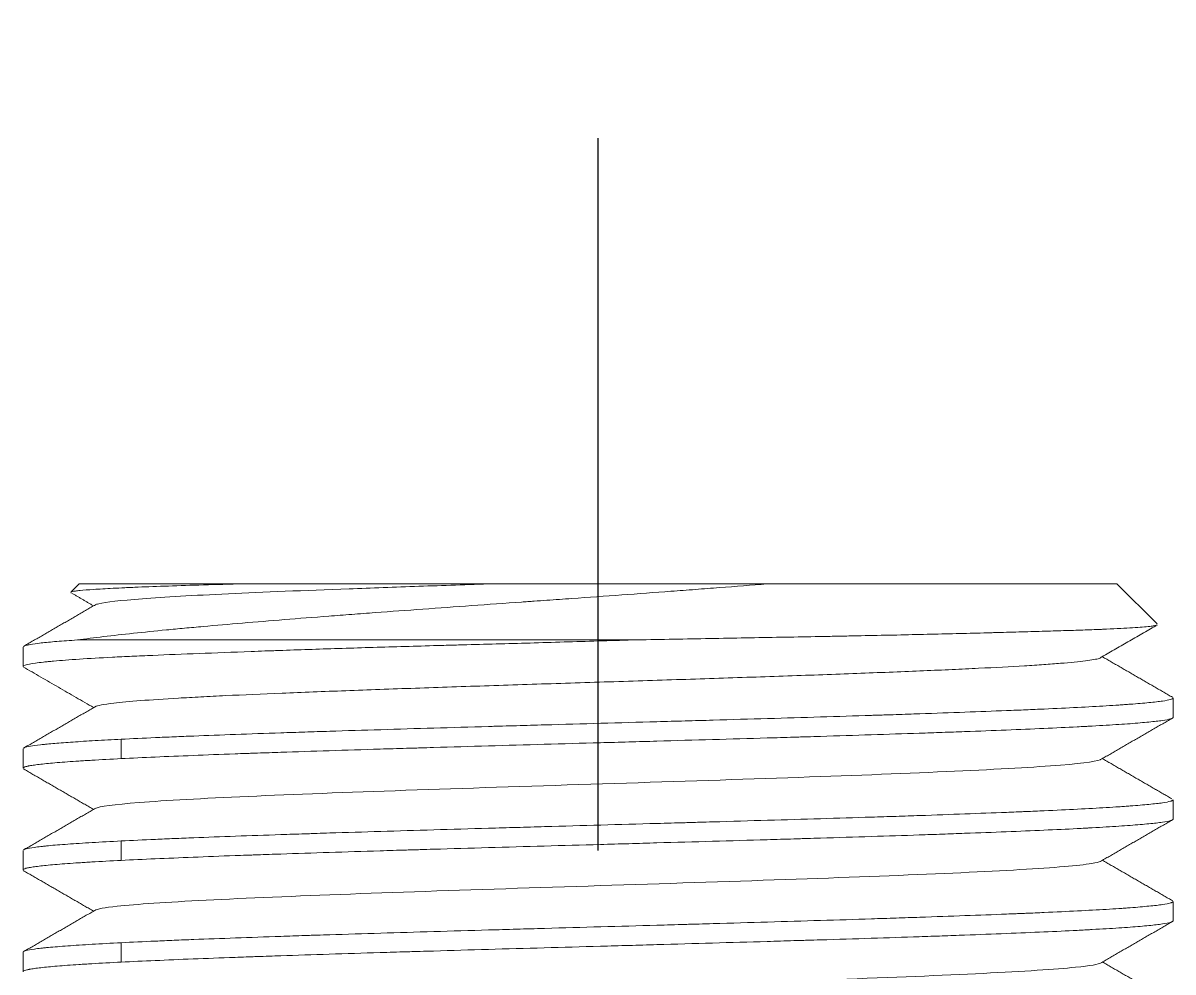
# Model space of a CAD drawing. Header units: millimetres. Extents: x 24023 to 24864, y 1163 to 1757.
# Drawn here: x 24162.7 to 24183.2, y 1528.95 to 1545.87 of the extents above; entities that cross this region are included whole.
import ezdxf

# ---------------------------------------------------------------- set-up
doc = ezdxf.new("R2010")
doc.units = ezdxf.units.MM
doc.linetypes.add('CENTERX2', pattern=[20.32, 12.7, -2.54, 2.54, -2.54])
doc.layers.add('CENTER', color=1, linetype='CENTERX2')

msp = doc.modelspace()

# ---------------------------------------------------------------- linework, layer by layer
at = {"linetype": 'Continuous', "lineweight": 18}
for p, q in [((24163.696, 1535.871), (24163.554, 1535.729)), ((24166.627, 1535.871), (24163.696, 1535.871)), ((24182.196, 1535.871), (24175.958, 1535.871)), ((24182.911, 1535.156), (24182.196, 1535.871)), ((24163.546, 1535.719), (24163.552, 1535.712)), ((24173.638, 1534.871), (24163.666, 1534.871)), ((24162.696, 1534.744), (24162.696, 1534.4)), ((24183.196, 1533.491), (24183.196, 1533.837)), ((24162.696, 1532.93), (24162.696, 1532.584)), ((24183.196, 1531.677), (24183.196, 1532.023)), ((24162.696, 1531.116), (24162.696, 1530.77)), ((24183.196, 1529.863), (24183.196, 1530.209)), ((24162.696, 1529.302), (24162.696, 1528.956))]:
    msp.add_line(p, q, dxfattribs=at)
at = {"linetype": 'Continuous', "lineweight": 13}
for p, q in [((24164.448, 1533.101), (24164.448, 1532.755)), ((24164.448, 1531.288), (24164.448, 1530.941)), ((24164.448, 1529.473), (24164.448, 1529.127))]:
    msp.add_line(p, q, dxfattribs=at)
at = {"linetype": 'Continuous', "lineweight": 18}
for points, knots in [([(24166.627, 1535.871), (24166.375, 1535.865), (24166.138, 1535.859), (24165.693, 1535.846), (24165.484, 1535.839), (24165.095, 1535.826), (24164.915, 1535.82), (24164.707, 1535.811), (24164.666, 1535.809), (24164.587, 1535.806), (24164.472, 1535.801), (24164.367, 1535.795), (24164.169, 1535.785), (24164.054, 1535.778), (24163.858, 1535.765), (24163.777, 1535.759), (24163.698, 1535.751), (24163.683, 1535.75), (24163.655, 1535.746), (24163.618, 1535.742), (24163.591, 1535.737), (24163.561, 1535.73), (24163.551, 1535.726), (24163.547, 1535.722)], [0, 0, 0, 0, 0.13177, 0.13177, 0.26354, 0.26354, 0.395309, 0.395309, 0.428252, 0.428252, 0.461194, 0.527079, 0.527079, 0.658849, 0.658849, 0.790619, 0.790619, 0.823561, 0.823561, 0.856503, 0.922388, 0.922388, 1, 1, 1, 1]), ([(24163.666, 1534.871), (24163.811, 1534.891), (24164.123, 1534.93), (24164.653, 1534.99), (24165.047, 1535.03), (24165.358, 1535.061), (24165.464, 1535.071), (24165.628, 1535.086), (24165.683, 1535.091), (24165.795, 1535.101), (24166.076, 1535.127), (24166.603, 1535.172), (24167.349, 1535.233), (24167.875, 1535.275), (24168.212, 1535.301), (24168.281, 1535.306), (24168.418, 1535.316), (24168.487, 1535.322), (24168.695, 1535.337), (24168.834, 1535.348), (24169.255, 1535.379), (24169.822, 1535.42), (24170.402, 1535.462), (24170.988, 1535.504), (24171.284, 1535.525), (24171.62, 1535.549), (24171.658, 1535.552), (24171.733, 1535.557), (24171.77, 1535.56), (24171.883, 1535.568), (24172.108, 1535.584), (24172.332, 1535.6), (24172.778, 1535.632), (24173.37, 1535.674), (24173.955, 1535.717), (24174.392, 1535.75), (24174.537, 1535.761), (24174.754, 1535.777), (24174.826, 1535.783), (24174.97, 1535.794), (24175.042, 1535.799), (24175.4, 1535.827), (24175.682, 1535.848), (24175.958, 1535.87)], [0, 0, 0, 0, 0.0625, 0.125, 0.1875, 0.1875, 0.21875, 0.21875, 0.234375, 0.234375, 0.25, 0.3125, 0.375, 0.4375, 0.4375, 0.453125, 0.453125, 0.46875, 0.46875, 0.5, 0.5, 0.5625, 0.625, 0.625, 0.6875, 0.6875, 0.695313, 0.695313, 0.703125, 0.703125, 0.71875, 0.75, 0.75, 0.8125, 0.875, 0.875, 0.90625, 0.90625, 0.921875, 0.921875, 0.9375, 0.9375, 1, 1, 1, 1]), ([(24171.072, 1535.872), (24170.623, 1535.857), (24169.96, 1535.835), (24169.326, 1535.813), (24168.911, 1535.798), (24168.707, 1535.79), (24167.709, 1535.753), (24166.981, 1535.724), (24165.734, 1535.665), (24165.214, 1535.635), (24164.432, 1535.576), (24164.17, 1535.547), (24164.017, 1535.51), (24163.995, 1535.503), (24163.983, 1535.495)], [0, 0, 0, 0, 0.117703, 0.176554, 0.176554, 0.235405, 0.235405, 0.47081, 0.47081, 0.706215, 0.706215, 0.94162, 0.94162, 1, 1, 1, 1]), ([(24166.627, 1535.871), (24166.945, 1535.871), (24167.277, 1535.871), (24167.796, 1535.871), (24168.149, 1535.871), (24168.517, 1535.871), (24168.798, 1535.871), (24168.939, 1535.871), (24169.083, 1535.871), (24169.179, 1535.871), (24169.228, 1535.871), (24169.471, 1535.871), (24169.862, 1535.871), (24170.461, 1535.871), (24170.867, 1535.871), (24171.072, 1535.871)], [0, 0, 0, 0, 0.25, 0.25, 0.375, 0.5, 0.5, 0.5625, 0.59375, 0.59375, 0.625, 0.625, 0.75, 0.875, 1, 1, 1, 1]), ([(24171.072, 1535.871), (24171.472, 1535.871), (24171.876, 1535.871), (24172.485, 1535.871), (24172.893, 1535.871), (24173.303, 1535.871), (24173.612, 1535.871), (24173.767, 1535.871), (24173.922, 1535.871), (24174.025, 1535.871), (24174.077, 1535.871), (24174.336, 1535.871), (24174.541, 1535.871), (24174.95, 1535.871), (24175.357, 1535.871), (24175.758, 1535.871), (24175.958, 1535.871)], [0, 0, 0, 0, 0.25, 0.25, 0.375, 0.5, 0.5, 0.5625, 0.59375, 0.59375, 0.625, 0.625, 0.75, 0.75, 0.875, 1, 1, 1, 1]), ([(24173.638, 1534.872), (24173.859, 1534.876), (24174.297, 1534.884), (24174.728, 1534.892), (24175.369, 1534.904), (24175.79, 1534.912), (24176.41, 1534.923), (24176.615, 1534.927), (24176.92, 1534.932), (24177.021, 1534.934), (24177.221, 1534.938), (24177.32, 1534.94), (24177.81, 1534.95), (24178.186, 1534.957), (24178.726, 1534.97), (24179.078, 1534.978), (24179.414, 1534.986), (24179.66, 1534.992), (24179.741, 1534.994), (24179.861, 1534.998), (24179.901, 1534.999), (24179.979, 1535.001), (24180.174, 1535.006), (24180.507, 1535.015), (24180.918, 1535.027), (24181.294, 1535.038), (24181.523, 1535.046), (24181.685, 1535.051), (24181.737, 1535.053), (24181.814, 1535.056), (24181.839, 1535.057), (24181.889, 1535.059), (24181.913, 1535.06), (24182.129, 1535.069), (24182.291, 1535.077), (24182.495, 1535.089), (24182.616, 1535.098), (24182.711, 1535.106), (24182.771, 1535.112), (24182.799, 1535.115), (24182.822, 1535.118), (24182.837, 1535.121), (24182.844, 1535.122), (24182.877, 1535.127), (24182.9, 1535.132), (24182.912, 1535.137), (24182.914, 1535.138)], [0, 0, 0, 0, 0.044927, 0.089853, 0.089853, 0.179707, 0.179707, 0.224633, 0.224633, 0.247097, 0.247097, 0.26956, 0.26956, 0.359413, 0.359413, 0.40434, 0.449266, 0.449266, 0.47173, 0.47173, 0.482961, 0.482961, 0.494193, 0.53912, 0.584046, 0.628973, 0.6739, 0.6739, 0.696363, 0.696363, 0.707595, 0.707595, 0.718826, 0.718826, 0.80868, 0.80868, 0.853606, 0.898533, 0.898533, 0.920996, 0.932228, 0.932228, 0.94346, 0.94346, 0.988386, 1, 1, 1, 1]), ([(24173.638, 1534.873), (24173.228, 1534.861), (24172.82, 1534.849), (24172.213, 1534.831), (24172.011, 1534.825), (24171.608, 1534.813), (24171.206, 1534.802), (24170.807, 1534.791), (24170.509, 1534.783), (24170.41, 1534.78), (24170.261, 1534.776), (24170.211, 1534.775), (24170.113, 1534.772), (24170.063, 1534.771), (24169.622, 1534.758), (24169.239, 1534.747), (24168.496, 1534.725), (24168.134, 1534.713), (24167.607, 1534.695), (24167.433, 1534.689), (24167.22, 1534.682), (24167.178, 1534.68), (24167.093, 1534.677), (24167.051, 1534.676), (24166.926, 1534.671), (24166.843, 1534.668), (24166.436, 1534.653), (24166.127, 1534.641), (24165.543, 1534.619), (24165.268, 1534.608), (24164.881, 1534.591), (24164.756, 1534.586), (24164.516, 1534.575), (24164.401, 1534.569), (24164.073, 1534.552), (24163.877, 1534.541), (24163.527, 1534.518), (24163.373, 1534.506), (24163.209, 1534.491), (24163.177, 1534.488), (24163.132, 1534.483), (24163.117, 1534.482), (24163.089, 1534.479), (24163.019, 1534.471), (24162.959, 1534.464), (24162.833, 1534.446), (24162.773, 1534.435), (24162.709, 1534.416), (24162.696, 1534.408), (24162.696, 1534.4)], [0, 0, 0, 0, 0.072714, 0.072714, 0.109071, 0.109071, 0.145428, 0.181785, 0.181785, 0.199964, 0.199964, 0.209053, 0.209053, 0.218142, 0.218142, 0.290856, 0.290856, 0.36357, 0.36357, 0.399927, 0.399927, 0.409017, 0.409017, 0.418106, 0.418106, 0.436284, 0.436284, 0.508999, 0.508999, 0.581713, 0.581713, 0.61807, 0.61807, 0.654427, 0.654427, 0.727141, 0.727141, 0.799855, 0.799855, 0.818033, 0.818033, 0.827123, 0.827123, 0.836212, 0.872569, 0.872569, 0.945283, 0.945283, 1, 1, 1, 1]), ([(24163.666, 1534.871), (24163.529, 1534.862), (24163.407, 1534.853), (24163.192, 1534.835), (24163.005, 1534.817), (24162.875, 1534.799), (24162.799, 1534.785), (24162.778, 1534.781), (24162.742, 1534.772), (24162.727, 1534.767), (24162.714, 1534.761), (24162.711, 1534.76), (24162.709, 1534.759)], [0, 0, 0, 0, 0.240703, 0.240703, 0.481406, 0.722109, 0.722109, 0.84246, 0.84246, 0.962811, 0.962811, 1, 1, 1, 1]), ([(24181.908, 1534.555), (24181.9, 1534.551), (24181.89, 1534.547), (24181.855, 1534.535), (24181.823, 1534.528), (24181.742, 1534.513), (24181.594, 1534.491), (24181.369, 1534.469), (24181.097, 1534.447), (24180.997, 1534.439), (24180.784, 1534.425), (24180.439, 1534.402), (24179.891, 1534.373), (24179.42, 1534.351), (24179.093, 1534.336), (24178.924, 1534.329), (24178.398, 1534.306), (24178.025, 1534.292), (24177.242, 1534.262), (24176.832, 1534.247), (24175.985, 1534.218), (24175.11, 1534.188), (24174.202, 1534.159), (24173.287, 1534.129), (24172.367, 1534.1), (24171.455, 1534.07), (24170.558, 1534.041), (24170.117, 1534.026), (24169.262, 1533.996), (24168.847, 1533.982), (24168.25, 1533.959), (24168.056, 1533.952), (24167.677, 1533.937), (24167.125, 1533.915), (24166.454, 1533.886), (24166.009, 1533.863), (24165.727, 1533.849), (24165.592, 1533.841), (24165.212, 1533.819), (24164.987, 1533.804), (24164.602, 1533.775), (24164.442, 1533.76), (24164.131, 1533.724), (24164.019, 1533.702), (24163.982, 1533.681)], [0, 0, 0, 0, 0.013886, 0.013886, 0.039226, 0.039226, 0.064565, 0.115244, 0.115244, 0.140584, 0.140584, 0.165924, 0.216603, 0.241942, 0.241942, 0.267282, 0.267282, 0.317961, 0.317961, 0.36864, 0.36864, 0.419319, 0.469998, 0.469998, 0.520677, 0.571356, 0.571356, 0.622035, 0.622035, 0.672714, 0.672714, 0.698054, 0.698054, 0.723394, 0.774073, 0.799412, 0.799412, 0.824752, 0.824752, 0.875431, 0.875431, 0.92611, 0.92611, 1, 1, 1, 1]), ([(24183.196, 1533.837), (24183.196, 1533.833), (24183.192, 1533.828), (24183.182, 1533.822), (24183.177, 1533.819), (24183.165, 1533.815), (24183.158, 1533.812), (24183.119, 1533.801), (24183.071, 1533.791), (24182.943, 1533.772), (24182.863, 1533.763), (24182.672, 1533.744), (24182.561, 1533.734), (24182.417, 1533.724), (24182.401, 1533.723), (24182.368, 1533.72), (24182.317, 1533.717), (24182.196, 1533.708), (24182.084, 1533.701), (24181.849, 1533.687), (24181.508, 1533.668), (24181.112, 1533.649), (24180.794, 1533.635), (24180.685, 1533.631), (24180.515, 1533.623), (24180.458, 1533.621), (24180.342, 1533.616), (24180.284, 1533.614), (24179.988, 1533.602), (24179.741, 1533.593), (24179.227, 1533.574), (24178.96, 1533.564), (24178.544, 1533.55), (24178.403, 1533.546), (24178.187, 1533.538), (24178.078, 1533.535), (24177.968, 1533.531), (24177.894, 1533.529), (24177.857, 1533.528), (24177.522, 1533.517), (24177.219, 1533.508), (24176.602, 1533.489), (24176.289, 1533.479), (24175.651, 1533.461), (24175.326, 1533.451), (24174.914, 1533.439), (24174.831, 1533.437), (24174.665, 1533.432), (24174.582, 1533.43), (24174.331, 1533.423), (24174.164, 1533.418), (24173.663, 1533.404), (24173.329, 1533.394), (24172.662, 1533.376), (24172.328, 1533.366), (24171.828, 1533.352), (24171.661, 1533.347), (24171.411, 1533.34), (24171.328, 1533.338), (24171.203, 1533.334), (24171.161, 1533.333), (24171.078, 1533.331), (24170.705, 1533.32), (24170.338, 1533.309), (24169.698, 1533.291), (24169.383, 1533.281), (24168.764, 1533.262), (24168.461, 1533.253), (24168.088, 1533.241), (24168.014, 1533.239), (24167.866, 1533.234), (24167.793, 1533.232), (24167.575, 1533.224), (24167.433, 1533.22), (24167.013, 1533.206), (24166.475, 1533.187), (24165.977, 1533.168), (24165.619, 1533.154), (24165.503, 1533.149), (24165.332, 1533.142), (24165.275, 1533.139), (24165.164, 1533.135), (24165.11, 1533.132), (24164.84, 1533.121), (24164.637, 1533.111), (24164.448, 1533.101)], [0, 0, 0, 0, 0.017455, 0.017455, 0.027088, 0.027088, 0.03672, 0.03672, 0.075252, 0.075252, 0.113783, 0.113783, 0.152314, 0.152314, 0.15713, 0.15713, 0.161947, 0.17158, 0.190845, 0.190845, 0.229376, 0.267908, 0.267908, 0.287173, 0.287173, 0.296806, 0.296806, 0.306439, 0.306439, 0.34497, 0.34497, 0.383501, 0.383501, 0.402767, 0.402767, 0.412399, 0.417216, 0.417216, 0.422032, 0.422032, 0.460563, 0.460563, 0.499095, 0.499095, 0.537626, 0.537626, 0.547259, 0.547259, 0.556891, 0.556891, 0.576157, 0.576157, 0.614688, 0.614688, 0.653219, 0.653219, 0.672485, 0.672485, 0.682118, 0.682118, 0.686934, 0.686934, 0.691751, 0.730282, 0.730282, 0.768813, 0.768813, 0.807344, 0.807344, 0.816977, 0.816977, 0.82661, 0.82661, 0.845875, 0.845875, 0.884406, 0.922938, 0.922938, 0.942203, 0.942203, 0.951836, 0.951836, 0.961469, 0.961469, 1, 1, 1, 1]), ([(24164.448, 1532.755), (24164.637, 1532.765), (24164.839, 1532.774), (24165.266, 1532.793), (24165.491, 1532.802), (24165.966, 1532.821), (24166.215, 1532.831), (24166.542, 1532.843), (24166.608, 1532.845), (24166.708, 1532.849), (24166.742, 1532.85), (24166.809, 1532.852), (24166.979, 1532.858), (24167.151, 1532.864), (24167.571, 1532.878), (24168.146, 1532.897), (24168.752, 1532.916), (24169.218, 1532.93), (24169.375, 1532.935), (24169.574, 1532.941), (24169.614, 1532.942), (24169.694, 1532.944), (24169.734, 1532.945), (24169.855, 1532.949), (24169.935, 1532.951), (24170.339, 1532.963), (24170.664, 1532.973), (24171.32, 1532.992), (24171.65, 1533.001), (24172.316, 1533.02), (24172.651, 1533.029), (24173.073, 1533.041), (24173.158, 1533.043), (24173.327, 1533.048), (24173.579, 1533.055), (24173.83, 1533.062), (24174.33, 1533.077), (24174.99, 1533.096), (24175.638, 1533.114), (24176.12, 1533.128), (24176.279, 1533.133), (24176.478, 1533.139), (24176.518, 1533.14), (24176.597, 1533.142), (24176.715, 1533.146), (24176.832, 1533.15), (24177.22, 1533.161), (24177.522, 1533.171), (24178.109, 1533.19), (24178.395, 1533.199), (24178.811, 1533.213), (24178.948, 1533.218), (24179.15, 1533.225), (24179.216, 1533.227), (24179.349, 1533.232), (24179.415, 1533.235), (24179.741, 1533.246), (24179.988, 1533.256), (24180.46, 1533.275), (24180.683, 1533.284), (24181.104, 1533.303), (24181.303, 1533.313), (24181.535, 1533.324), (24181.604, 1533.328), (24181.67, 1533.331), (24181.714, 1533.334), (24181.736, 1533.335), (24181.844, 1533.341), (24181.927, 1533.346), (24182.162, 1533.36), (24182.304, 1533.369), (24182.557, 1533.388), (24182.668, 1533.398), (24182.812, 1533.412), (24182.857, 1533.417), (24182.917, 1533.424), (24182.936, 1533.426), (24182.973, 1533.431), (24182.99, 1533.433), (24183.071, 1533.445), (24183.119, 1533.454), (24183.18, 1533.473), (24183.196, 1533.482), (24183.196, 1533.491)], [0, 0, 0, 0, 0.038516, 0.038516, 0.077031, 0.077031, 0.115547, 0.115547, 0.125176, 0.125176, 0.12999, 0.12999, 0.134805, 0.154062, 0.154062, 0.192578, 0.231094, 0.231094, 0.250351, 0.250351, 0.255166, 0.255166, 0.25998, 0.25998, 0.269609, 0.269609, 0.308125, 0.308125, 0.34664, 0.34664, 0.385156, 0.385156, 0.394785, 0.394785, 0.404414, 0.423672, 0.423672, 0.462187, 0.500703, 0.500703, 0.519961, 0.519961, 0.524775, 0.524775, 0.529589, 0.539218, 0.539218, 0.577734, 0.577734, 0.616249, 0.616249, 0.635507, 0.635507, 0.645136, 0.645136, 0.654765, 0.654765, 0.693281, 0.693281, 0.731796, 0.731796, 0.770312, 0.770312, 0.779941, 0.784755, 0.784755, 0.78957, 0.78957, 0.808827, 0.808827, 0.847343, 0.847343, 0.885859, 0.885859, 0.905116, 0.905116, 0.914745, 0.914745, 0.924374, 0.924374, 0.96289, 0.96289, 1, 1, 1, 1]), ([(24164.448, 1533.101), (24164.281, 1533.093), (24164.126, 1533.085), (24163.84, 1533.068), (24163.576, 1533.051), (24163.359, 1533.035), (24163.214, 1533.022), (24163.168, 1533.018), (24163.104, 1533.012), (24163.084, 1533.01), (24163.044, 1533.006), (24163.025, 1533.004), (24162.934, 1532.993), (24162.874, 1532.985), (24162.78, 1532.968), (24162.736, 1532.957), (24162.712, 1532.947), (24162.708, 1532.944)], [0, 0, 0, 0, 0.15902, 0.15902, 0.318041, 0.477061, 0.477061, 0.556571, 0.556571, 0.596326, 0.596326, 0.636081, 0.636081, 0.795102, 0.795102, 0.954122, 1, 1, 1, 1]), ([(24162.696, 1532.584), (24162.696, 1532.584), (24162.696, 1532.584), (24162.697, 1532.594), (24162.714, 1532.604), (24162.757, 1532.616), (24162.766, 1532.618), (24162.782, 1532.622), (24162.788, 1532.623), (24162.8, 1532.625), (24162.83, 1532.631), (24162.867, 1532.637), (24162.967, 1532.651), (24163.132, 1532.67), (24163.359, 1532.689), (24163.553, 1532.703), (24163.621, 1532.707), (24163.73, 1532.715), (24163.767, 1532.717), (24163.844, 1532.722), (24163.883, 1532.724), (24164.084, 1532.736), (24164.259, 1532.746), (24164.448, 1532.755)], [0, 0, 0, 0, 0.006048, 0.006048, 0.171707, 0.171707, 0.213122, 0.213122, 0.233829, 0.233829, 0.254536, 0.337366, 0.337366, 0.503024, 0.668683, 0.668683, 0.751512, 0.751512, 0.792927, 0.792927, 0.834341, 0.834341, 1, 1, 1, 1]), ([(24181.914, 1532.743), (24181.909, 1532.74), (24181.833, 1532.701), (24181.206, 1532.626), (24179.141, 1532.517), (24176.206, 1532.408), (24172.814, 1532.299), (24169.441, 1532.191), (24166.559, 1532.082), (24164.591, 1531.974), (24164.048, 1531.902), (24163.982, 1531.867)], [0, 0, 0, 0, 0.009317, 0.13357, 0.257823, 0.382077, 0.50633, 0.630584, 0.754837, 0.87909, 1, 1, 1, 1]), ([(24183.196, 1532.023), (24183.196, 1532.019), (24183.192, 1532.015), (24183.183, 1532.009), (24183.181, 1532.008), (24183.177, 1532.006), (24183.174, 1532.004), (24183.165, 1532.001), (24183.158, 1531.998), (24183.119, 1531.986), (24183.071, 1531.977), (24182.943, 1531.958), (24182.863, 1531.949), (24182.672, 1531.93), (24182.561, 1531.92), (24182.401, 1531.909), (24182.368, 1531.906), (24182.3, 1531.902), (24182.265, 1531.899), (24182.158, 1531.892), (24182.084, 1531.887), (24181.849, 1531.873), (24181.508, 1531.854), (24181.112, 1531.835), (24180.794, 1531.821), (24180.685, 1531.816), (24180.544, 1531.811), (24180.515, 1531.809), (24180.458, 1531.807), (24180.372, 1531.803), (24180.284, 1531.8), (24179.988, 1531.788), (24179.741, 1531.779), (24179.227, 1531.76), (24178.96, 1531.75), (24178.544, 1531.736), (24178.403, 1531.731), (24178.187, 1531.724), (24178.115, 1531.722), (24177.968, 1531.717), (24177.894, 1531.715), (24177.522, 1531.703), (24177.219, 1531.694), (24176.602, 1531.675), (24176.289, 1531.666), (24175.651, 1531.647), (24175.326, 1531.637), (24174.914, 1531.625), (24174.79, 1531.622), (24174.665, 1531.618), (24174.582, 1531.616), (24174.54, 1531.614), (24174.331, 1531.609), (24174.164, 1531.604), (24173.663, 1531.59), (24173.329, 1531.58), (24172.662, 1531.562), (24172.328, 1531.552), (24171.828, 1531.538), (24171.662, 1531.533), (24171.412, 1531.526), (24171.328, 1531.524), (24171.162, 1531.519), (24171.078, 1531.516), (24170.664, 1531.505), (24170.338, 1531.495), (24169.697, 1531.477), (24169.383, 1531.467), (24168.764, 1531.448), (24168.461, 1531.439), (24168.088, 1531.427), (24168.014, 1531.425), (24167.903, 1531.421), (24167.866, 1531.42), (24167.793, 1531.417), (24167.611, 1531.411), (24167.433, 1531.405), (24167.013, 1531.391), (24166.744, 1531.382), (24166.226, 1531.363), (24165.977, 1531.354), (24165.619, 1531.34), (24165.503, 1531.335), (24165.332, 1531.328), (24165.276, 1531.325), (24165.164, 1531.321), (24165.11, 1531.318), (24164.84, 1531.306), (24164.637, 1531.297), (24164.448, 1531.287)], [0, 0, 0, 0, 0.017436, 0.017436, 0.022252, 0.022252, 0.027069, 0.027069, 0.036702, 0.036702, 0.075234, 0.075234, 0.113766, 0.113766, 0.152297, 0.152297, 0.16193, 0.16193, 0.171563, 0.171563, 0.190829, 0.190829, 0.229361, 0.267893, 0.267893, 0.287159, 0.287159, 0.291976, 0.291976, 0.296792, 0.306425, 0.306425, 0.344957, 0.344957, 0.383489, 0.383489, 0.402755, 0.402755, 0.412388, 0.412388, 0.422021, 0.422021, 0.460553, 0.460553, 0.499085, 0.499085, 0.537617, 0.537617, 0.54725, 0.552066, 0.552066, 0.556883, 0.556883, 0.576149, 0.576149, 0.614681, 0.614681, 0.653213, 0.653213, 0.672479, 0.672479, 0.682112, 0.682112, 0.691745, 0.691745, 0.730276, 0.730276, 0.768808, 0.768808, 0.80734, 0.80734, 0.816973, 0.816973, 0.82179, 0.82179, 0.826606, 0.845872, 0.845872, 0.884404, 0.884404, 0.922936, 0.922936, 0.942202, 0.942202, 0.951835, 0.951835, 0.961468, 0.961468, 1, 1, 1, 1]), ([(24164.448, 1530.941), (24164.637, 1530.951), (24164.839, 1530.96), (24165.266, 1530.979), (24165.491, 1530.988), (24165.966, 1531.007), (24166.215, 1531.017), (24166.542, 1531.029), (24166.608, 1531.031), (24166.708, 1531.035), (24166.742, 1531.036), (24166.809, 1531.038), (24166.979, 1531.044), (24167.151, 1531.05), (24167.571, 1531.064), (24167.859, 1531.073), (24168.449, 1531.092), (24168.752, 1531.102), (24169.218, 1531.116), (24169.375, 1531.121), (24169.574, 1531.127), (24169.614, 1531.128), (24169.694, 1531.13), (24169.734, 1531.132), (24169.855, 1531.135), (24169.935, 1531.138), (24170.339, 1531.149), (24170.664, 1531.159), (24171.32, 1531.177), (24171.65, 1531.187), (24172.316, 1531.206), (24172.651, 1531.215), (24173.073, 1531.227), (24173.158, 1531.23), (24173.327, 1531.234), (24173.579, 1531.241), (24173.83, 1531.249), (24174.33, 1531.263), (24174.66, 1531.272), (24175.314, 1531.291), (24175.638, 1531.3), (24176.12, 1531.314), (24176.279, 1531.319), (24176.478, 1531.325), (24176.518, 1531.326), (24176.597, 1531.329), (24176.715, 1531.332), (24176.832, 1531.336), (24177.22, 1531.348), (24177.522, 1531.357), (24178.109, 1531.376), (24178.395, 1531.385), (24178.811, 1531.399), (24178.948, 1531.404), (24179.15, 1531.411), (24179.216, 1531.413), (24179.349, 1531.418), (24179.415, 1531.421), (24179.741, 1531.433), (24179.988, 1531.442), (24180.46, 1531.461), (24180.683, 1531.47), (24181.104, 1531.489), (24181.303, 1531.498), (24181.535, 1531.51), (24181.604, 1531.514), (24181.67, 1531.517), (24181.714, 1531.52), (24181.736, 1531.521), (24181.844, 1531.527), (24181.927, 1531.532), (24182.162, 1531.546), (24182.445, 1531.565), (24182.668, 1531.584), (24182.812, 1531.598), (24182.857, 1531.602), (24182.917, 1531.609), (24182.936, 1531.612), (24182.973, 1531.616), (24182.99, 1531.619), (24183.071, 1531.631), (24183.119, 1531.64), (24183.18, 1531.659), (24183.196, 1531.668), (24183.196, 1531.677)], [0, 0, 0, 0, 0.038516, 0.038516, 0.077031, 0.077031, 0.115547, 0.115547, 0.125176, 0.125176, 0.12999, 0.12999, 0.134805, 0.154062, 0.154062, 0.192578, 0.192578, 0.231094, 0.231094, 0.250352, 0.250352, 0.255166, 0.255166, 0.25998, 0.25998, 0.269609, 0.269609, 0.308125, 0.308125, 0.346641, 0.346641, 0.385156, 0.385156, 0.394785, 0.394785, 0.404414, 0.423672, 0.423672, 0.462187, 0.462187, 0.500703, 0.500703, 0.519961, 0.519961, 0.524775, 0.524775, 0.52959, 0.539219, 0.539219, 0.577734, 0.577734, 0.61625, 0.61625, 0.635508, 0.635508, 0.645137, 0.645137, 0.654765, 0.654765, 0.693281, 0.693281, 0.731797, 0.731797, 0.770312, 0.770312, 0.779941, 0.784756, 0.784756, 0.78957, 0.78957, 0.808828, 0.808828, 0.847344, 0.885859, 0.885859, 0.905117, 0.905117, 0.914746, 0.914746, 0.924375, 0.924375, 0.96289, 0.96289, 1, 1, 1, 1]), ([(24164.448, 1531.287), (24164.259, 1531.278), (24164.085, 1531.268), (24163.767, 1531.25), (24163.623, 1531.24), (24163.364, 1531.221), (24163.25, 1531.212), (24163.126, 1531.2), (24163.102, 1531.197), (24163.068, 1531.194), (24163.056, 1531.193), (24163.034, 1531.19), (24162.981, 1531.184), (24162.934, 1531.178), (24162.834, 1531.164), (24162.784, 1531.155), (24162.732, 1531.141), (24162.719, 1531.136), (24162.71, 1531.132)], [0, 0, 0, 0, 0.181901, 0.181901, 0.363802, 0.363802, 0.545702, 0.545702, 0.591178, 0.591178, 0.613915, 0.613915, 0.636653, 0.727603, 0.727603, 0.909504, 0.909504, 1, 1, 1, 1]), ([(24162.696, 1530.77), (24162.696, 1530.77), (24162.696, 1530.771), (24162.697, 1530.78), (24162.714, 1530.79), (24162.757, 1530.802), (24162.766, 1530.804), (24162.782, 1530.808), (24162.788, 1530.809), (24162.8, 1530.811), (24162.83, 1530.817), (24162.867, 1530.823), (24162.967, 1530.837), (24163.049, 1530.846), (24163.245, 1530.865), (24163.359, 1530.875), (24163.553, 1530.889), (24163.621, 1530.894), (24163.73, 1530.901), (24163.767, 1530.903), (24163.844, 1530.908), (24163.883, 1530.91), (24164.084, 1530.922), (24164.259, 1530.932), (24164.448, 1530.941)], [0, 0, 0, 0, 0.006044, 0.006044, 0.171703, 0.171703, 0.213118, 0.213118, 0.233825, 0.233825, 0.254533, 0.337363, 0.337363, 0.503022, 0.503022, 0.668681, 0.668681, 0.751511, 0.751511, 0.792926, 0.792926, 0.834341, 0.834341, 1, 1, 1, 1]), ([(24181.905, 1530.924), (24181.879, 1530.911), (24181.677, 1530.862), (24180.648, 1530.776), (24178.261, 1530.667), (24175.127, 1530.559), (24171.688, 1530.45), (24168.425, 1530.341), (24165.796, 1530.232), (24164.345, 1530.135), (24164.014, 1530.074), (24163.977, 1530.05)], [0, 0, 0, 0, 0.044855, 0.169258, 0.29366, 0.418062, 0.542464, 0.666866, 0.791268, 0.91567, 1, 1, 1, 1]), ([(24183.196, 1530.209), (24183.196, 1530.205), (24183.192, 1530.2), (24183.183, 1530.195), (24183.181, 1530.194), (24183.177, 1530.191), (24183.174, 1530.19), (24183.165, 1530.187), (24183.158, 1530.184), (24183.119, 1530.172), (24183.071, 1530.163), (24182.943, 1530.144), (24182.863, 1530.135), (24182.672, 1530.116), (24182.561, 1530.106), (24182.401, 1530.094), (24182.368, 1530.092), (24182.3, 1530.087), (24182.196, 1530.08), (24182.084, 1530.073), (24181.849, 1530.059), (24181.678, 1530.05), (24181.31, 1530.031), (24181.112, 1530.022), (24180.794, 1530.007), (24180.685, 1530.002), (24180.544, 1529.996), (24180.515, 1529.995), (24180.458, 1529.993), (24180.372, 1529.989), (24180.284, 1529.986), (24179.988, 1529.974), (24179.741, 1529.965), (24179.227, 1529.946), (24178.96, 1529.937), (24178.544, 1529.922), (24178.403, 1529.918), (24178.187, 1529.911), (24178.115, 1529.908), (24177.968, 1529.903), (24177.894, 1529.901), (24177.522, 1529.889), (24177.219, 1529.879), (24176.602, 1529.861), (24176.289, 1529.851), (24175.651, 1529.833), (24175.326, 1529.823), (24174.914, 1529.811), (24174.79, 1529.808), (24174.665, 1529.804), (24174.582, 1529.802), (24174.54, 1529.801), (24174.331, 1529.795), (24174.164, 1529.79), (24173.663, 1529.776), (24172.996, 1529.757), (24172.328, 1529.738), (24171.828, 1529.724), (24171.662, 1529.719), (24171.412, 1529.712), (24171.328, 1529.71), (24171.162, 1529.705), (24171.078, 1529.703), (24170.664, 1529.691), (24170.338, 1529.681), (24169.697, 1529.662), (24169.383, 1529.653), (24168.764, 1529.634), (24168.461, 1529.625), (24168.088, 1529.613), (24168.014, 1529.611), (24167.903, 1529.607), (24167.866, 1529.606), (24167.793, 1529.604), (24167.611, 1529.598), (24167.433, 1529.592), (24167.013, 1529.577), (24166.474, 1529.558), (24165.977, 1529.54), (24165.619, 1529.526), (24165.503, 1529.521), (24165.332, 1529.514), (24165.276, 1529.512), (24165.164, 1529.507), (24165.11, 1529.504), (24164.84, 1529.493), (24164.637, 1529.483), (24164.448, 1529.473)], [0, 0, 0, 0, 0.017436, 0.017436, 0.022252, 0.022252, 0.027069, 0.027069, 0.036702, 0.036702, 0.075234, 0.075234, 0.113766, 0.113766, 0.152298, 0.152298, 0.161931, 0.161931, 0.171564, 0.19083, 0.19083, 0.229361, 0.229361, 0.267893, 0.267893, 0.287159, 0.287159, 0.291976, 0.291976, 0.296792, 0.306425, 0.306425, 0.344957, 0.344957, 0.383489, 0.383489, 0.402755, 0.402755, 0.412388, 0.412388, 0.422021, 0.422021, 0.460553, 0.460553, 0.499085, 0.499085, 0.537617, 0.537617, 0.54725, 0.552066, 0.552066, 0.556883, 0.556883, 0.576149, 0.576149, 0.614681, 0.653213, 0.653213, 0.672479, 0.672479, 0.682112, 0.682112, 0.691745, 0.691745, 0.730277, 0.730277, 0.768808, 0.768808, 0.80734, 0.80734, 0.816973, 0.816973, 0.82179, 0.82179, 0.826606, 0.845872, 0.845872, 0.884404, 0.922936, 0.922936, 0.942202, 0.942202, 0.951835, 0.951835, 0.961468, 0.961468, 1, 1, 1, 1]), ([(24164.448, 1529.127), (24164.637, 1529.137), (24164.839, 1529.146), (24165.266, 1529.165), (24165.491, 1529.175), (24165.966, 1529.193), (24166.215, 1529.203), (24166.542, 1529.214), (24166.608, 1529.217), (24166.708, 1529.22), (24166.742, 1529.222), (24166.809, 1529.224), (24166.979, 1529.23), (24167.151, 1529.236), (24167.571, 1529.25), (24168.146, 1529.269), (24168.752, 1529.288), (24169.218, 1529.302), (24169.375, 1529.307), (24169.574, 1529.313), (24169.614, 1529.314), (24169.694, 1529.316), (24169.734, 1529.317), (24169.855, 1529.321), (24169.935, 1529.323), (24170.339, 1529.335), (24170.664, 1529.345), (24171.32, 1529.364), (24171.65, 1529.373), (24172.316, 1529.392), (24172.651, 1529.401), (24173.073, 1529.413), (24173.158, 1529.415), (24173.327, 1529.42), (24173.579, 1529.427), (24173.83, 1529.434), (24174.33, 1529.448), (24174.66, 1529.458), (24175.314, 1529.477), (24175.638, 1529.486), (24176.12, 1529.5), (24176.279, 1529.505), (24176.478, 1529.511), (24176.518, 1529.512), (24176.597, 1529.515), (24176.715, 1529.518), (24176.832, 1529.522), (24177.22, 1529.533), (24177.522, 1529.543), (24178.109, 1529.562), (24178.395, 1529.571), (24178.811, 1529.585), (24178.948, 1529.59), (24179.15, 1529.597), (24179.216, 1529.6), (24179.349, 1529.604), (24179.415, 1529.607), (24179.741, 1529.619), (24179.988, 1529.628), (24180.46, 1529.647), (24180.683, 1529.656), (24181.104, 1529.675), (24181.303, 1529.684), (24181.535, 1529.696), (24181.604, 1529.7), (24181.67, 1529.704), (24181.714, 1529.706), (24181.736, 1529.707), (24181.844, 1529.713), (24181.927, 1529.718), (24182.162, 1529.732), (24182.304, 1529.741), (24182.557, 1529.76), (24182.668, 1529.769), (24182.812, 1529.784), (24182.857, 1529.788), (24182.917, 1529.795), (24182.936, 1529.798), (24182.973, 1529.803), (24182.99, 1529.805), (24183.071, 1529.817), (24183.119, 1529.826), (24183.18, 1529.845), (24183.196, 1529.854), (24183.196, 1529.863)], [0, 0, 0, 0, 0.038516, 0.038516, 0.077031, 0.077031, 0.115547, 0.115547, 0.125176, 0.125176, 0.12999, 0.12999, 0.134805, 0.154063, 0.154063, 0.192578, 0.231094, 0.231094, 0.250352, 0.250352, 0.255166, 0.255166, 0.25998, 0.25998, 0.269609, 0.269609, 0.308125, 0.308125, 0.346641, 0.346641, 0.385156, 0.385156, 0.394785, 0.394785, 0.404414, 0.423672, 0.423672, 0.462188, 0.462188, 0.500703, 0.500703, 0.519961, 0.519961, 0.524775, 0.524775, 0.52959, 0.539219, 0.539219, 0.577734, 0.577734, 0.61625, 0.61625, 0.635508, 0.635508, 0.645137, 0.645137, 0.654766, 0.654766, 0.693281, 0.693281, 0.731797, 0.731797, 0.770313, 0.770313, 0.779941, 0.784756, 0.784756, 0.78957, 0.78957, 0.808828, 0.808828, 0.847344, 0.847344, 0.885859, 0.885859, 0.905117, 0.905117, 0.914746, 0.914746, 0.924375, 0.924375, 0.962891, 0.962891, 1, 1, 1, 1]), ([(24164.448, 1529.473), (24164.259, 1529.464), (24164.085, 1529.454), (24163.767, 1529.435), (24163.623, 1529.426), (24163.364, 1529.407), (24163.25, 1529.398), (24163.126, 1529.386), (24163.102, 1529.384), (24163.068, 1529.38), (24163.056, 1529.379), (24163.034, 1529.377), (24162.981, 1529.371), (24162.934, 1529.365), (24162.834, 1529.35), (24162.752, 1529.335), (24162.713, 1529.32), (24162.704, 1529.314)], [0, 0, 0, 0, 0.177526, 0.177526, 0.355051, 0.355051, 0.532577, 0.532577, 0.576958, 0.576958, 0.599149, 0.599149, 0.621339, 0.710102, 0.710102, 0.887628, 1, 1, 1, 1]), ([(24162.696, 1528.956), (24162.696, 1528.956), (24162.696, 1528.957), (24162.697, 1528.966), (24162.714, 1528.976), (24162.757, 1528.988), (24162.766, 1528.99), (24162.782, 1528.993), (24162.788, 1528.995), (24162.8, 1528.997), (24162.83, 1529.003), (24162.867, 1529.009), (24162.967, 1529.023), (24163.132, 1529.042), (24163.359, 1529.061), (24163.553, 1529.075), (24163.621, 1529.08), (24163.73, 1529.087), (24163.767, 1529.089), (24163.844, 1529.094), (24163.883, 1529.096), (24164.084, 1529.108), (24164.259, 1529.118), (24164.448, 1529.127)], [0, 0, 0, 0, 0.006048, 0.006048, 0.171706, 0.171706, 0.213121, 0.213121, 0.233828, 0.233828, 0.254536, 0.337365, 0.337365, 0.503024, 0.668683, 0.668683, 0.751512, 0.751512, 0.792927, 0.792927, 0.834341, 0.834341, 1, 1, 1, 1]), ([(24181.914, 1529.115), (24181.875, 1529.089), (24181.512, 1529.026), (24179.975, 1528.927), (24177.301, 1528.818), (24174.016, 1528.709), (24170.58, 1528.6), (24167.477, 1528.492), (24165.141, 1528.383), (24164.187, 1528.299), (24164.008, 1528.252), (24163.986, 1528.241)], [0, 0, 0, 0, 0.091247, 0.215619, 0.339991, 0.464363, 0.588736, 0.713108, 0.83748, 0.961852, 1, 1, 1, 1])]:
    msp.add_open_spline(points, degree=3, knots=knots, dxfattribs=at)
for points, degree in [([(24163.569, 1535.702), (24163.955, 1535.479)], 1), ([(24163.99, 1535.5), (24163.345, 1535.127), (24162.7, 1534.754)], 2), ([(24181.897, 1534.55), (24182.889, 1535.123)], 1), ([(24183.187, 1533.849), (24182.562, 1534.21), (24181.936, 1534.572)], 2), ([(24162.7, 1534.391), (24163.955, 1533.665)], 1), ([(24163.99, 1533.685), (24163.345, 1533.312), (24162.7, 1532.94)], 2), ([(24181.906, 1532.738), (24182.55, 1533.111), (24183.195, 1533.483)], 2), ([(24183.173, 1532.04), (24182.555, 1532.398), (24181.936, 1532.756)], 2), ([(24162.697, 1532.576), (24163.325, 1532.213), (24163.953, 1531.85)], 2), ([(24163.991, 1531.872), (24163.347, 1531.499), (24162.702, 1531.127)], 2), ([(24181.898, 1530.92), (24182.542, 1531.292), (24183.187, 1531.665)], 2), ([(24162.699, 1530.761), (24163.326, 1530.398), (24163.953, 1530.036)], 2), ([(24183.191, 1530.219), (24182.564, 1530.581), (24181.938, 1530.943)], 2), ([(24163.985, 1530.055), (24163.341, 1529.682), (24162.696, 1529.309)], 2), ([(24181.906, 1529.111), (24182.551, 1529.483), (24183.195, 1529.856)], 2), ([(24183.192, 1528.404), (24182.565, 1528.767), (24181.938, 1529.129)], 2)]:
    msp.add_open_spline(points, degree=degree, dxfattribs=at)
at = {"layer": 'CENTER'}
msp.add_line((24172.946, 1510.798), (24172.946, 1545.871), dxfattribs=at)

doc.saveas('drawing.dxf')
